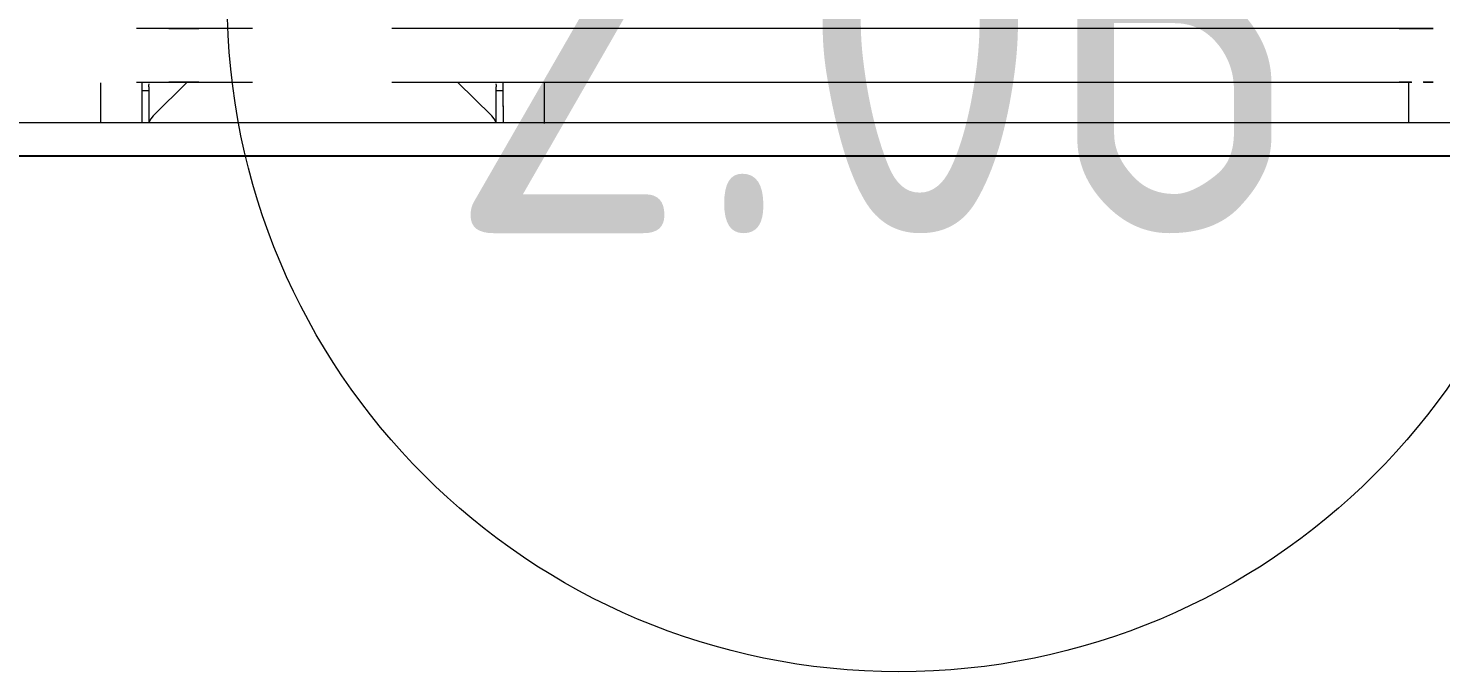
# Model space of a CAD drawing. Header units: millimetres. Extents: x -174154 to -170572, y -111302 to -109817.
# Drawn here: x -174064.14 to -174055.72, y -110605.38 to -110601.55 of the extents above; entities that cross this region are included whole.
import ezdxf

# ---------------------------------------------------------------- set-up
doc = ezdxf.new("R2010")
doc.units = ezdxf.units.MM
doc.linetypes.add('ACAD_ISO02W100', pattern=[15, 12, -3])
for name, color, linetype, lineweight in [('!Подложка', 252, 'ACAD_ISO02W100', 25), ('Марки помещений', 7, 'Continuous', 18), ('Специальное оборудование', 7, 'Continuous', 18)]:
    doc.layers.add(name, color=color, linetype=linetype, lineweight=lineweight)
doc.styles.add('GOST Common', font='GOST Common.ttf', dxfattribs={"width": 0.9, "height": 250})

# ---------------------------------------------------------------- blocks, each defined once
blk = doc.blocks.new('Medical_All_ARJO_Enterprise-8000_Patient-Bed - Citadel-V14-В_АР_ПЭ_02 Этаж')
at = {"layer": 'Специальное оборудование'}
for p, q in [((7.479813300568731, -438.7704374405705), (-1116.002062768336, -438.7704374405618)), ((-1047.989697186688, -438.1182834874516), (-88.81389783995307, -438.1182834874516)), ((3.104161291715275, -438.3537205085762), (-203.7400550812489, -438.3537205085762)), ((785.7819392196792, -438.7704374405705), (1.733594831359858, -438.7704374405705)), ((42.34250752896823, -438.1182834874516), (729.0108506033491, -438.1182834874516)), ((-1116.002062768332, -458.2842646029323), (7.479813300573062, -458.284264602941)), ((-747.1008585821726, -482.4568927287863), (-747.1008585821726, -458.0457453869679)), ((-232.3223149980244, -463.2164739659449), (-232.3223149980244, -457.8964823315401)), ((-207.9221117669278, -468.408122479738), (-207.9221117669278, -458.1173545283132)), ((-203.7400550812759, -458.1173545283131), (-203.7400550812759, -470.4063280069522)), ((-201.2260808668493, -462.3709940836144), (-180.8029750743972, -482.4568927287984)), ((-19.832918715196, -482.4568927288027), (0.5901870772608074, -462.3709940836137)), ((1.733594831364189, -458.284264602941), (785.7819392196835, -458.284264602941)), ((3.104161291688745, -470.4063280069523), (3.104161291688745, -458.290562742515)), ((7.286217977340656, -463.2164739659449), (7.286217977340656, -458.2842646029504)), ((31.68642120843698, -458.045745386972), (31.68642120843698, -463.2164739659449)), ((-232.3223149980241, -472.4277652440405), (-232.3223149980241, -463.2164739659448)), ((-207.9221117669275, -467.9815515870341), (-207.9221117669275, -472.4277652440403)), ((-203.7400550812759, -470.4063280069522), (-203.7400550812759, -476.8009238390797)), ((3.104161291688745, -476.8009238390796), (3.104161291688745, -470.4063280069524)), ((7.286217977340927, -472.4277652440405), (7.286217977340927, -463.2164739659448)), ((31.68642120843725, -463.2164739659447), (31.68642120843725, -472.4277652440403)), ((-232.3223149980244, -475.2623252897306), (-232.3223149980244, -472.4277652440405)), ((-232.3223149980241, -482.0734604891923), (-232.3223149980241, -475.2623252897307)), ((-207.9221117669278, -472.4277652440405), (-207.9221117669278, -475.2623252897306)), ((-207.9221117669275, -475.2623252897304), (-207.9221117669275, -482.0734604891921)), ((-207.9221117668936, -477.3417164297063), (-203.7400550812446, -477.3417164297063)), ((-203.7400550812446, -476.428091783063), (-203.7400550812446, -479.6497309550252)), ((3.104161291719606, -479.6497309550252), (3.104161291719606, -476.428091783063)), ((3.104161291719606, -477.3417164297149), (7.286217977372871, -477.3417164297149)), ((7.286217977340656, -475.2623252897306), (7.286217977340656, -472.4277652440405)), ((7.286217977340927, -482.0734604891923), (7.286217977340927, -475.2623252897307)), ((31.68642120843698, -472.4277652440405), (31.68642120843698, -475.2623252897306)), ((31.68642120843725, -475.2623252897304), (31.68642120843725, -482.0734604891921)), ((-755.908819354402, -482.4568927288051), (-761.7204498810215, -482.4568927288051)), ((-761.7204498810215, -482.4568927288051), (-755.8434562922231, -482.4568927288051)), ((-741.3912284480075, -482.4568927288051), (-748.9340174764754, -482.4568927288051)), ((-748.8693771877979, -482.4568927288051), (-741.3900504403261, -482.4568927288051)), ((-141.6566232634167, -482.4568927287863), (-741.3900504402917, -482.4568927287863)), ((-42.15551620254174, -482.4568927287949), (-58.54771662895129, -482.4568927287949)), ((-8.84917964020835, -482.4568927288051), (-26.90117851168155, -482.4568927288051)), ((-26.70614084069408, -482.4568927288051), (-8.793747241205029, -482.4568927288051)), ((-741.3900504403234, -514.4575834274287), (-761.7204498810215, -514.4575834274287)), ((-761.7204498810215, -514.4575834274287), (-741.3912284480076, -514.4575834274287)), ((-741.3900504402917, -514.4575834274169), (-141.6566232634167, -514.4575834274169)), ((-58.54771662895129, -514.4575834274169), (-42.15551620254174, -514.4575834274169)), ((-26.90117851168018, -514.4575834274287), (-8.849179640214707, -514.4575834274287)), ((-8.793747241209292, -514.4575834274287), (-26.70614084069415, -514.4575834274287))]:
    blk.add_line(p, q, dxfattribs=at)
at = {"layer": 'Специальное оборудование', "flags": 128}
for points in [[(-88.81389783995307, -438.1182834874516), (-73.47896091484485, -438.1182834874516), (-58.16855661753736, -438.1182834874516), (-42.90717832886721, -438.1182834874516), (-27.71924099849715, -438.1182834874516), (-12.62904208624517, -438.1182834874516), (2.339277308704516, -438.1182834874516), (17.16177106839192, -438.1182834874516), (31.81472636475835, -438.1182834874516), (42.34250752896823, -438.1182834874516)], [(-203.4540217201565, -458.8593558157166), (-202.6060355797505, -460.6807588793329), (-201.2260808668493, -462.3709940836143)], [(0.5901870772607102, -462.3709940836138), (1.97014179016179, -460.6807588793323), (2.818127930567785, -458.8593558157161)], [(10.51429136059943, -482.4568927287949), (7.310514254730288, -482.4568927287949), (4.118442960270556, -482.4568927287949), (0.9431841103461125, -482.4568927287949), (-2.210182558227234, -482.4568927287949), (-5.336612331458719, -482.4568927287949), (-8.431103588661392, -482.4568927287949), (-11.48870580393926, -482.4568927287949), (-14.50452746600026, -482.4568927287949), (-17.47374390352588, -482.4568927287949), (-20.3916050036185, -482.4568927287949), (-23.25344281096005, -482.4568927287949), (-26.05467899554967, -482.4568927287949), (-28.79083217706098, -482.4568927287949), (-31.45752509408087, -482.4568927287949), (-34.05049160680769, -482.4568927287949), (-36.56558352195556, -482.4568927287949), (-38.99877722899296, -482.4568927287949), (-41.34618013703849, -482.4568927287949), (-42.15551620253741, -482.4568927287949)], [(-42.15551620254174, -514.4575834274169), (-39.83937586093155, -514.4575834274169), (-37.43609994183422, -514.4575834274169), (-34.94953317404944, -514.4575834274169), (-32.3836535339698, -514.4575834274169), (-29.74256588165732, -514.4575834274169), (-27.03049539395169, -514.4575834274169), (-24.25178080509232, -514.4575834274169), (-21.41086746566141, -514.4575834274169), (-18.51230023096659, -514.4575834274169), (-15.56071619026395, -514.4575834274169), (-12.56083724837746, -514.4575834274169), (-9.517462571669876, -514.4575834274169), (-6.435460910410848, -514.4575834274169), (-3.319762809795941, -514.4575834274169), (-0.1753527221388936, -514.4575834274169), (2.992738967184335, -514.4575834274169), (6.179443987300863, -514.4575834274169), (9.379664289968787, -514.4575834274169), (10.5142913605951, -514.4575834274169)]]:
    blk.add_lwpolyline(points, dxfattribs=at)
at = {"layer": 'Специальное оборудование'}
for points in [[(-203.5541593614854, -481.5555628430014), (-203.6702304214622, -480.8912366947732), (-203.7321956613924, -480.2547829049397), (-203.7400550812762, -479.6497309550362)], [(3.104161291688745, -479.6497309550357), (3.096301871804386, -480.2547829049391), (3.034336631873683, -480.8912366947728), (2.918265571896687, -481.555562843001)]]:
    blk.add_open_spline(points, degree=3, dxfattribs=at)
blk = doc.blocks.new('ADSK_Марка_Помещение_2_ГОСТ21-501-2011 - Имя и Категория-86712-В_АР_ПЭ_02 Этаж')
at = {"layer": 'Марки помещений'}
blk.add_circle((1.928857696959173e-16, -1.244575859722303e-16), 4.000000000000004, dxfattribs=at)
blk = doc.blocks.new('A$C02fe7d8c')
at = {"layer": 'Марки помещений', "color": 251, "lineweight": 20, "true_color": 0x636466, "xscale": 99.99999999999993, "yscale": 99.99999999999993, "zscale": 99.99999999999993}
blk.add_blockref('ADSK_Марка_Помещение_2_ГОСТ21-501-2011 - Имя и Категория-86712-В_АР_ПЭ_02 Этаж', (6800.001669020428, 2340.354861435249), dxfattribs=at)
at = {"layer": 'Специальное оборудование', "color": 251, "lineweight": 20, "true_color": 0x636466, "rotation": 180}
blk.add_blockref('Medical_All_ARJO_Enterprise-8000_Patient-Bed - Citadel-V14-В_АР_ПЭ_02 Этаж', (6356.374513314277, 1809.254607972813), dxfattribs=at)
at = {"layer": 'Марки помещений', "color": 251, "lineweight": 20, "true_color": 0x636466, "insert": (6529.388395894021, 2451.746953030537), "char_height": 249.9999999999997, "width": 663.7972499999995, "attachment_point": 1, "style": 'GOST Common'}
blk.add_mtext('2.06', dxfattribs=at)

msp = doc.modelspace()

# ---------------------------------------------------------------- block references
at = {"layer": '!Подложка', "ltscale": 20, "xscale": 0.01, "yscale": 0.01, "zscale": 0.01}
msp.add_blockref('A$C02fe7d8c', (-174126.9501441634, -110624.7877293258), dxfattribs=at)

doc.saveas('drawing.dxf')
